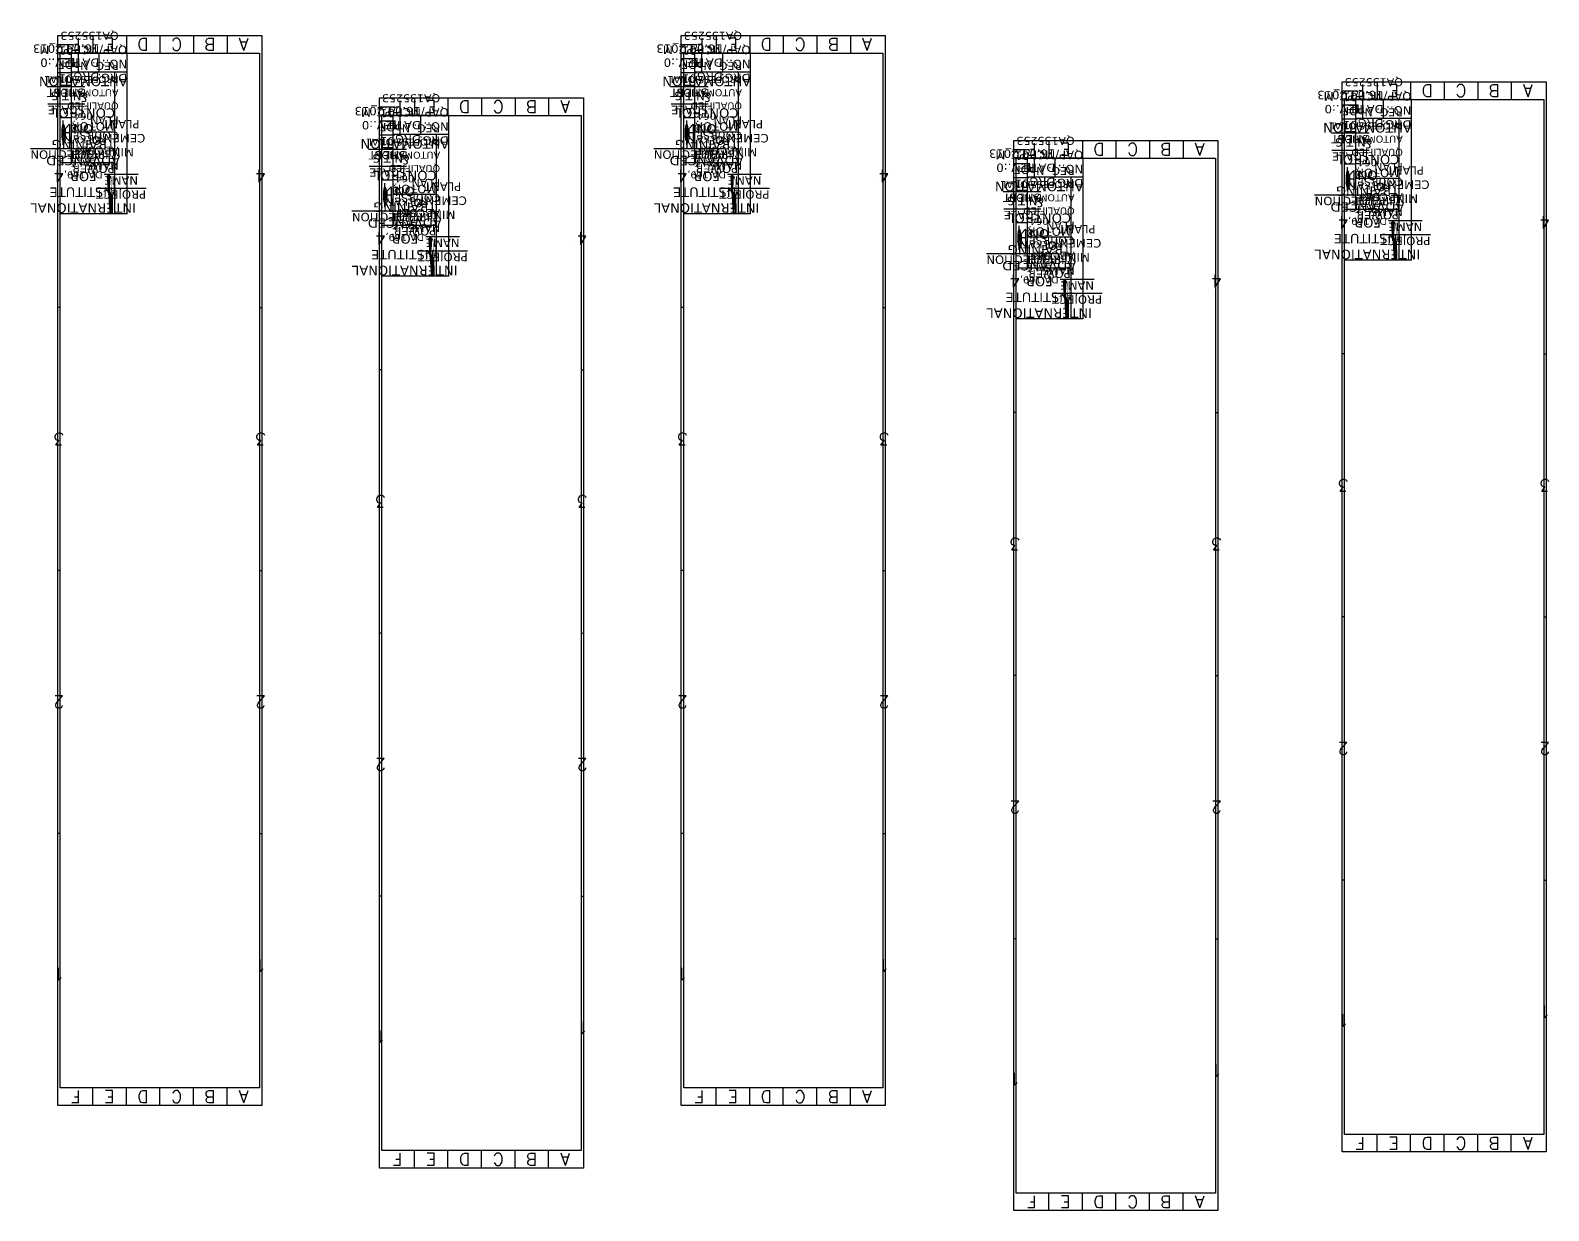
# Model space of a CAD drawing. Header units: millimetres. Extents: x -9791142 to 63260, y -4809864 to 11955173.
# Drawn here: x -6351361 to -1798913, y 2059566 to 5599203 of the extents above; entities that cross this region are included whole.
import ezdxf
from ezdxf.enums import TextEntityAlignment as Align

# ---------------------------------------------------------------- set-up
doc = ezdxf.new("R2010")
doc.units = ezdxf.units.MM
doc.header["$LTSCALE"] = 5
doc.styles.add('style2', font='verdana.ttf')

# ---------------------------------------------------------------- blocks, each defined once
blk = doc.blocks.new('SAMPLE_PAGE')
h = blk.add_hatch(color=140)
h.paths.add_polyline_path([(22860.3, -4487.4), (22857.3, -4487.4), (22857.3, -4539.7), (22860.3, -4539.7)])
h.paths.add_polyline_path([(22872.5, -4487.4), (22869.5, -4487.4), (22869.5, -4539.7), (22872.5, -4539.7)])
for color, points in [(2, [(22903.1, -4487.4), (22880.1, -4539.7), (22926.2, -4539.7)]), (1, [(22926.6, -4540.7), (22903.6, -4593), (22949.6, -4593)]), (2, [(36239.3, -4608.5), (36216.3, -4660.8), (36262.3, -4660.8)]), (2, [(16003, -4654.2), (15980, -4706.5), (16026.1, -4706.5)]), (1, [(36262.8, -4661.7), (36239.7, -4714.1), (36285.8, -4714.1)]), (1, [(16026.5, -4707.4), (16003.5, -4759.8), (16049.5, -4759.8)]), (2, [(29894.8, -4786.2), (29871.8, -4838.5), (29917.8, -4838.5)]), (2, [(42999, -4786.2), (42975.9, -4838.5), (43022, -4838.5)]), (1, [(29918.2, -4839.5), (29895.2, -4891.8), (29941.2, -4891.8)]), (1, [(43022.4, -4839.5), (42999.4, -4891.8), (43045.4, -4891.8)])]:
    blk.add_hatch(color=color).paths.add_polyline_path(points)
h = blk.add_hatch(color=140)
h.paths.add_polyline_path([(36196.5, -4608.5), (36193.5, -4608.5), (36193.5, -4660.8), (36196.5, -4660.8)])
h.paths.add_polyline_path([(36208.7, -4608.5), (36205.7, -4608.5), (36205.7, -4660.8), (36208.7, -4660.8)])
h = blk.add_hatch(color=140)
h.paths.add_polyline_path([(15960.2, -4654.2), (15957.2, -4654.2), (15957.2, -4706.5), (15960.2, -4706.5)])
h.paths.add_polyline_path([(15972.4, -4654.2), (15969.4, -4654.2), (15969.4, -4706.5), (15972.4, -4706.5)])
h = blk.add_hatch(color=140)
h.paths.add_polyline_path([(29851.9, -4786.2), (29848.9, -4786.2), (29848.9, -4838.5), (29851.9, -4838.5)])
h.paths.add_polyline_path([(29864.1, -4786.2), (29861.1, -4786.2), (29861.1, -4838.5), (29864.1, -4838.5)])
h = blk.add_hatch(color=140)
h.paths.add_polyline_path([(42956.1, -4786.2), (42953.1, -4786.2), (42953.1, -4838.5), (42956.1, -4838.5)])
h.paths.add_polyline_path([(42968.3, -4786.2), (42965.3, -4786.2), (42965.3, -4838.5), (42968.3, -4838.5)])
at = {"color": 6}
for p, q in [((20440.3, -1949.1), (20440.3, -1999.1)), ((21145.6, -1949.1), (21145.6, -1999.1)), ((21851, -1949.1), (21851, -1999.1)), ((22556.3, -1949.1), (22556.3, -1999.1)), ((23261.7, -1949.1), (23261.7, -1999.1)), ((33776.5, -2070.2), (33776.5, -2120.2)), ((34481.8, -2070.2), (34481.8, -2120.2)), ((35187.2, -2070.2), (35187.2, -2120.2)), ((35892.5, -2070.2), (35892.5, -2120.2)), ((36597.9, -2070.2), (36597.9, -2120.2)), ((13540.2, -2115.9), (13540.2, -2165.9)), ((14245.5, -2115.9), (14245.5, -2165.9)), ((14950.9, -2115.9), (14950.9, -2165.9)), ((15656.2, -2115.9), (15656.2, -2165.9)), ((16361.6, -2115.9), (16361.6, -2165.9)), ((27431.9, -2247.9), (27431.9, -2297.9)), ((28137.3, -2247.9), (28137.3, -2297.9)), ((28842.6, -2247.9), (28842.6, -2297.9)), ((29548, -2247.9), (29548, -2297.9)), ((30253.3, -2247.9), (30253.3, -2297.9)), ((40536.1, -2247.9), (40536.1, -2297.9)), ((41241.4, -2247.9), (41241.4, -2297.9)), ((41946.8, -2247.9), (41946.8, -2297.9)), ((42652.1, -2247.9), (42652.1, -2297.9)), ((43357.5, -2247.9), (43357.5, -2297.9)), ((19757.4, -2722.3), (19707.4, -2722.3)), ((23944.5, -2722.3), (23994.3, -2722.3)), ((33093.6, -2843.4), (33043.6, -2843.4)), ((37280.7, -2843.4), (37330.5, -2843.4)), ((12857.3, -2889.1), (12807.3, -2889.1)), ((17044.4, -2889.1), (17094.2, -2889.1)), ((26749.1, -3021.1), (26699.1, -3021.1)), ((30936.2, -3021.1), (30985.9, -3021.1)), ((39853.2, -3021.1), (39803.2, -3021.1)), ((44040.3, -3021.1), (44090.1, -3021.1)), ((19757.4, -3470.6), (19707.4, -3470.6)), ((23944.5, -3470.6), (23994.5, -3470.6)), ((33093.6, -3591.7), (33043.6, -3591.7)), ((37280.7, -3591.7), (37330.7, -3591.7)), ((12857.3, -3637.4), (12807.3, -3637.4)), ((17044.4, -3637.4), (17094.4, -3637.4)), ((26749.1, -3769.4), (26699.1, -3769.4)), ((30936.2, -3769.4), (30986.2, -3769.4)), ((39853.2, -3769.4), (39803.2, -3769.4)), ((44040.3, -3769.4), (44090.3, -3769.4)), ((19757.4, -4218.8), (19707.4, -4218.8)), ((23944.5, -4218.8), (23994.5, -4218.8)), ((33093.6, -4339.9), (33043.6, -4339.9)), ((37280.7, -4339.9), (37330.7, -4339.9)), ((12857.3, -4385.6), (12807.3, -4385.6)), ((17044.4, -4385.6), (17094.4, -4385.6)), ((26749.1, -4517.6), (26699.1, -4517.6)), ((30936.2, -4517.6), (30986.2, -4517.6)), ((39853.2, -4517.6), (39803.2, -4517.6)), ((44040.3, -4517.6), (44090.3, -4517.6)), ((20440.3, -4992.1), (20440.3, -4942.1)), ((21145.6, -4992.1), (21145.6, -4942.1)), ((21851, -4992.1), (21851, -4942.1)), ((22556.3, -4992.1), (22556.3, -4942.1)), ((23261.7, -4992.1), (23261.7, -4942.1)), ((33776.5, -5113.2), (33776.5, -5063.2)), ((34481.8, -5113.2), (34481.8, -5063.2)), ((35187.2, -5113.2), (35187.2, -5063.2)), ((35892.5, -5113.2), (35892.5, -5063.2)), ((36597.9, -5113.2), (36597.9, -5063.2)), ((13540.2, -5158.9), (13540.2, -5108.9)), ((14245.5, -5158.9), (14245.5, -5108.9)), ((14950.9, -5158.9), (14950.9, -5108.9)), ((15656.2, -5158.9), (15656.2, -5108.9)), ((16361.6, -5158.9), (16361.6, -5108.9)), ((27431.9, -5290.9), (27431.9, -5240.9)), ((28137.3, -5290.9), (28137.3, -5240.9)), ((28842.6, -5290.9), (28842.6, -5240.9)), ((29548, -5290.9), (29548, -5240.9)), ((30253.3, -5290.9), (30253.3, -5240.9)), ((40536.1, -5290.9), (40536.1, -5240.9)), ((41241.4, -5290.9), (41241.4, -5240.9)), ((41946.8, -5290.9), (41946.8, -5240.9)), ((42652.1, -5290.9), (42652.1, -5240.9)), ((43357.5, -5290.9), (43357.5, -5240.9))]:
    blk.add_line(p, q, dxfattribs=at)
at = {"color": 84}
for p, q in [((22539.8, -4485.1), (22539.8, -4942.1)), ((22539.8, -4485.1), (23957.9, -4485.1)), ((22794.7, -4485.1), (22794.7, -4887.8)), ((23944.5, -4461.2), (23944.5, -4942.1)), ((35876, -4606.2), (35876, -5063.2)), ((35876, -4606.2), (37294.1, -4606.2)), ((36130.9, -4606.2), (36130.9, -5008.9)), ((37280.7, -4582.3), (37280.7, -5063.2)), ((15639.7, -4651.9), (15639.7, -5108.9)), ((15639.7, -4651.9), (17057.8, -4651.9)), ((15894.6, -4651.9), (15894.6, -5054.6)), ((17044.4, -4628), (17044.4, -5108.9)), ((22794.7, -4629.6), (23944.5, -4629.6)), ((23709.5, -4629.6), (23709.5, -4942.1)), ((22794.7, -4717.4), (23709.5, -4717.4)), ((23709.5, -4758.1), (23944.5, -4758.1)), ((29531.5, -4783.9), (29531.5, -5240.9)), ((29531.5, -4783.9), (30949.5, -4783.9)), ((29786.3, -4783.9), (29786.3, -5186.6)), ((30936.2, -4760), (30936.2, -5240.9)), ((36130.9, -4750.7), (37280.7, -4750.7)), ((37045.7, -4750.7), (37045.7, -5063.2)), ((42635.6, -4783.9), (42635.6, -5240.9)), ((42635.6, -4783.9), (44053.7, -4783.9)), ((42890.5, -4783.9), (42890.5, -5186.6)), ((44040.3, -4760), (44040.3, -5240.9)), ((15894.6, -4796.4), (17044.4, -4796.4)), ((16809.4, -4796.4), (16809.4, -5108.9)), ((23709.5, -4850.1), (23944.5, -4850.1)), ((36130.9, -4838.5), (37045.7, -4838.5)), ((15894.6, -4884.2), (16809.4, -4884.2)), ((22539.8, -4887.8), (23709.5, -4887.8)), ((23124.7, -4887.8), (23124.7, -4942.1)), ((23560.9, -4887.8), (23560.9, -4942.1)), ((37045.7, -4879.1), (37280.7, -4879.1)), ((16809.4, -4924.9), (17044.4, -4924.9)), ((22539.8, -4942.1), (23944.5, -4942.1)), ((29786.3, -4928.4), (30936.2, -4928.4)), ((30701.2, -4928.4), (30701.2, -5240.9)), ((42890.5, -4928.4), (44040.3, -4928.4)), ((43805.3, -4928.4), (43805.3, -5240.9)), ((37045.7, -4971.2), (37280.7, -4971.2)), ((16809.4, -5016.9), (17044.4, -5016.9)), ((29786.3, -5016.2), (30701.2, -5016.2)), ((35876, -5008.9), (37045.7, -5008.9)), ((36460.9, -5008.9), (36460.9, -5063.2)), ((36897.1, -5008.9), (36897.1, -5063.2)), ((42890.5, -5016.2), (43805.3, -5016.2)), ((15639.7, -5054.6), (16809.4, -5054.6)), ((16224.6, -5054.6), (16224.6, -5108.9)), ((16660.8, -5054.6), (16660.8, -5108.9)), ((30701.2, -5056.9), (30936.2, -5056.9)), ((35876, -5063.2), (37280.7, -5063.2)), ((43805.3, -5056.9), (44040.3, -5056.9)), ((15639.7, -5108.9), (17044.4, -5108.9)), ((30701.2, -5148.9), (30936.2, -5148.9)), ((43805.3, -5148.9), (44040.3, -5148.9)), ((29531.5, -5186.6), (30701.2, -5186.6)), ((30116.3, -5186.6), (30116.3, -5240.9)), ((30552.6, -5186.6), (30552.6, -5240.9)), ((42635.6, -5186.6), (43805.3, -5186.6)), ((43220.5, -5186.6), (43220.5, -5240.9)), ((43656.8, -5186.6), (43656.8, -5240.9)), ((29531.5, -5240.9), (30936.2, -5240.9)), ((42635.6, -5240.9), (44040.3, -5240.9))]:
    blk.add_line(p, q, dxfattribs=at)
at = {"color": 140}
for p, q in [((22860.3, -4487.4), (22857.3, -4487.4)), ((22857.3, -4539.7), (22857.3, -4487.4)), ((22872.5, -4487.4), (22869.5, -4487.4)), ((22869.5, -4539.7), (22869.5, -4487.4)), ((22872.5, -4539.7), (22872.5, -4487.4)), ((36196.5, -4608.5), (36193.5, -4608.5)), ((36193.5, -4660.8), (36193.5, -4608.5)), ((36208.7, -4608.5), (36205.7, -4608.5)), ((36205.7, -4660.8), (36205.7, -4608.5)), ((36208.7, -4660.8), (36208.7, -4608.5)), ((15960.2, -4654.2), (15957.2, -4654.2)), ((15957.2, -4706.5), (15957.2, -4654.2)), ((15972.4, -4654.2), (15969.4, -4654.2)), ((15969.4, -4706.5), (15969.4, -4654.2)), ((15972.4, -4706.5), (15972.4, -4654.2)), ((29851.9, -4786.2), (29848.9, -4786.2)), ((29848.9, -4838.5), (29848.9, -4786.2)), ((29864.1, -4786.2), (29861.1, -4786.2)), ((29861.1, -4838.5), (29861.1, -4786.2)), ((29864.1, -4838.5), (29864.1, -4786.2)), ((42956.1, -4786.2), (42953.1, -4786.2)), ((42953.1, -4838.5), (42953.1, -4786.2)), ((42968.3, -4786.2), (42965.3, -4786.2)), ((42965.3, -4838.5), (42965.3, -4786.2)), ((42968.3, -4838.5), (42968.3, -4786.2))]:
    blk.add_line(p, q, dxfattribs=at)
at = {"color": 2}
for p, q in [((22880.1, -4539.7), (22903.1, -4487.4)), ((22926.2, -4539.7), (22903.1, -4487.4)), ((22880.1, -4539.7), (22926.2, -4539.7)), ((36216.3, -4660.8), (36239.3, -4608.5)), ((36262.3, -4660.8), (36239.3, -4608.5)), ((15980, -4706.5), (16003, -4654.2)), ((16026.1, -4706.5), (16003, -4654.2)), ((36216.3, -4660.8), (36262.3, -4660.8)), ((15980, -4706.5), (16026.1, -4706.5)), ((29871.8, -4838.5), (29894.8, -4786.2)), ((29917.8, -4838.5), (29894.8, -4786.2)), ((42975.9, -4838.5), (42999, -4786.2)), ((43022, -4838.5), (42999, -4786.2)), ((29871.8, -4838.5), (29917.8, -4838.5)), ((42975.9, -4838.5), (43022, -4838.5))]:
    blk.add_line(p, q, dxfattribs=at)
at = {"lineweight": 9, "ltscale": 5}
for p, q in [((19910.1, -4570.3), (19910.1, -4570.3)), ((33246.3, -4691.4), (33246.3, -4691.4)), ((13010, -4737.1), (13010, -4737.1)), ((26901.7, -4869.1), (26901.7, -4869.1)), ((40005.9, -4869.1), (40005.9, -4869.1))]:
    blk.add_line(p, q, dxfattribs=at)
at = {"color": 4}
for p, q in [((22857.3, -4539.7), (22860.3, -4539.7)), ((22869.5, -4539.7), (22872.5, -4539.7)), ((36193.5, -4660.8), (36196.5, -4660.8)), ((36205.7, -4660.8), (36208.7, -4660.8)), ((15957.2, -4706.5), (15960.2, -4706.5)), ((15969.4, -4706.5), (15972.4, -4706.5)), ((29848.9, -4838.5), (29851.9, -4838.5)), ((29861.1, -4838.5), (29864.1, -4838.5)), ((42953.1, -4838.5), (42956.1, -4838.5)), ((42965.3, -4838.5), (42968.3, -4838.5))]:
    blk.add_line(p, q, dxfattribs=at)
at = {"color": 1}
for p, q in [((22903.6, -4593), (22926.6, -4540.7)), ((22926.6, -4540.7), (22949.6, -4593)), ((22903.6, -4593), (22949.6, -4593)), ((36239.7, -4714.1), (36262.8, -4661.7)), ((36262.8, -4661.7), (36285.8, -4714.1)), ((16003.5, -4759.8), (16026.5, -4707.4)), ((16026.5, -4707.4), (16049.5, -4759.8)), ((36239.7, -4714.1), (36285.8, -4714.1)), ((16003.5, -4759.8), (16049.5, -4759.8)), ((29895.2, -4891.8), (29918.2, -4839.5)), ((29918.2, -4839.5), (29941.2, -4891.8)), ((42999.4, -4891.8), (43022.4, -4839.5)), ((43022.4, -4839.5), (43045.4, -4891.8)), ((29895.2, -4891.8), (29941.2, -4891.8)), ((42999.4, -4891.8), (43045.4, -4891.8))]:
    blk.add_line(p, q, dxfattribs=at)
at = {"color": 160}
for p, q in [((23748, -4691.2), (23832.4, -4703)), ((23881.8, -4681.2), (23881.8, -4749.9)), ((23738, -4715.5), (23916.1, -4715.5)), ((23748, -4739.9), (23832.4, -4728)), ((37084.2, -4812.3), (37168.6, -4824.1)), ((37217.9, -4802.3), (37217.9, -4870.9)), ((16847.9, -4858), (16932.3, -4869.8)), ((16981.6, -4848), (16981.6, -4916.6)), ((37074.2, -4836.6), (37252.2, -4836.6)), ((37084.2, -4860.9), (37168.6, -4849.1)), ((16837.9, -4882.3), (17016, -4882.3)), ((16847.9, -4906.6), (16932.3, -4894.8)), ((30739.6, -4990), (30824, -5001.8)), ((30873.4, -4980), (30873.4, -5048.7)), ((43843.8, -4990), (43928.2, -5001.8)), ((43977.6, -4980), (43977.6, -5048.7)), ((30729.6, -5014.3), (30907.7, -5014.3)), ((30739.6, -5038.7), (30824, -5026.8)), ((43833.8, -5014.3), (44011.9, -5014.3)), ((43843.8, -5038.7), (43928.2, -5026.8))]:
    blk.add_line(p, q, dxfattribs=at)
at = {"color": 240}
for points in [[(19707.4, -1949.1), (23994.5, -1949.1), (23994.5, -4992.1), (19707.4, -4992.1)], [(19757.4, -1999.1), (23944.5, -1999.1), (23944.5, -4942.1), (19757.4, -4942.1)], [(33043.6, -2070.2), (37330.7, -2070.2), (37330.7, -5113.2), (33043.6, -5113.2)], [(12807.3, -2115.9), (17094.4, -2115.9), (17094.4, -5158.9), (12807.3, -5158.9)], [(33093.6, -2120.2), (37280.7, -2120.2), (37280.7, -5063.2), (33093.6, -5063.2)], [(12857.3, -2165.9), (17044.4, -2165.9), (17044.4, -5108.9), (12857.3, -5108.9)], [(26699.1, -2247.9), (30986.2, -2247.9), (30986.2, -5290.9), (26699.1, -5290.9)], [(39803.2, -2247.9), (44090.3, -2247.9), (44090.3, -5290.9), (39803.2, -5290.9)], [(26749.1, -2297.9), (30936.2, -2297.9), (30936.2, -5240.9), (26749.1, -5240.9)], [(39853.2, -2297.9), (44040.3, -2297.9), (44040.3, -5240.9), (39853.2, -5240.9)]]:
    blk.add_lwpolyline(points, close=True, dxfattribs=at)
at = {"color": 160}
for points in [[(23748, -4739.9), (23748, -4691.2)], [(23832.4, -4703), (23832.4, -4728)], [(37084.2, -4860.9), (37084.2, -4812.3)], [(37168.6, -4824.1), (37168.6, -4849.1)], [(16847.9, -4906.6), (16847.9, -4858)], [(16932.3, -4869.8), (16932.3, -4894.8)], [(30739.6, -5038.7), (30739.6, -4990)], [(30824, -5001.8), (30824, -5026.8)], [(43843.8, -5038.7), (43843.8, -4990)], [(43928.2, -5001.8), (43928.2, -5026.8)]]:
    blk.add_lwpolyline(points, dxfattribs=at)
for centre, radius in [((23881.8, -4715.5), 24.3), ((23881.8, -4715.5), 12.5), ((37217.9, -4836.6), 24.3), ((37217.9, -4836.6), 12.5), ((16981.6, -4882.3), 24.3), ((16981.6, -4882.3), 12.5), ((30873.4, -5014.3), 24.3), ((30873.4, -5014.3), 12.5), ((43977.6, -5014.3), 24.3), ((43977.6, -5014.3), 12.5)]:
    blk.add_circle(centre, radius, dxfattribs=at)
at = {"color": 140, "style": 'style2'}
for p in [(22856.2, -4592.5), (36192.4, -4713.5), (15956.1, -4759.2), (29847.8, -4891.3), (42952, -4891.3)]:
    blk.add_text('TC', height=50.87, dxfattribs=at).set_placement(p, align=Align.CENTER)
at = {"color": 2, "char_height": 35, "attachment_point": 5, "style": 'style2'}
for s, insert, width in [('{\\Fromans|c0;A}', (20087.6, -1974.1), 705.35), ('{\\Fromans|c0;B}', (20793, -1974.1), 705.35), ('{\\Fromans|c0;C}', (21498.3, -1974.1), 705.35), ('{\\Fromans|c0;D}', (22203.7, -1974.1), 705.35), ('{\\Fromans|c0;E}', (22909, -1974.1), 705.35), ('\\pxqc;{\\Fromans|c0;F}', (23614.4, -1974.1), 705.35), ('{\\Fromans|c0;A}', (33423.8, -2095.2), 705.35), ('{\\Fromans|c0;B}', (34129.1, -2095.2), 705.35), ('{\\Fromans|c0;C}', (34834.5, -2095.2), 705.35), ('{\\Fromans|c0;D}', (35539.8, -2095.2), 705.35), ('{\\Fromans|c0;E}', (36245.2, -2095.2), 705.35), ('\\pxqc;{\\Fromans|c0;F}', (36950.5, -2095.2), 705.35), ('{\\Fromans|c0;A}', (13187.5, -2140.9), 705.35), ('{\\Fromans|c0;B}', (13892.9, -2140.9), 705.35), ('{\\Fromans|c0;C}', (14598.2, -2140.9), 705.35), ('{\\Fromans|c0;D}', (15303.6, -2140.9), 705.35), ('{\\Fromans|c0;E}', (16008.9, -2140.9), 705.35), ('\\pxqc;{\\Fromans|c0;F}', (16714.3, -2140.9), 705.35), ('{\\Fromans|c0;A}', (27079.2, -2272.9), 705.35), ('{\\Fromans|c0;B}', (27784.6, -2272.9), 705.35), ('{\\Fromans|c0;C}', (28489.9, -2272.9), 705.35), ('{\\Fromans|c0;D}', (29195.3, -2272.9), 705.35), ('{\\Fromans|c0;E}', (29900.6, -2272.9), 705.35), ('\\pxqc;{\\Fromans|c0;F}', (30606, -2272.9), 705.35), ('{\\Fromans|c0;A}', (40183.4, -2272.9), 705.35), ('{\\Fromans|c0;B}', (40888.8, -2272.9), 705.35), ('{\\Fromans|c0;C}', (41594.1, -2272.9), 705.35), ('{\\Fromans|c0;D}', (42299.5, -2272.9), 705.35), ('{\\Fromans|c0;E}', (43004.8, -2272.9), 705.35), ('\\pxqc;{\\Fromans|c0;F}', (43710.2, -2272.9), 705.35), ('{\\Fromans|c0;1}', (19732.4, -2348.2), 50), ('{\\Fromans|c0;1}', (23972.4, -2323.2), 50), ('{\\Fromans|c0;1}', (33068.6, -2469.3), 50), ('{\\Fromans|c0;1}', (37308.6, -2444.3), 50), ('{\\Fromans|c0;1}', (12832.3, -2515), 50), ('{\\Fromans|c0;1}', (17072.3, -2490), 50), ('{\\Fromans|c0;1}', (26724.1, -2647), 50), ('{\\Fromans|c0;1}', (30964, -2622), 50), ('{\\Fromans|c0;1}', (39828.2, -2647), 50), ('{\\Fromans|c0;1}', (44068.2, -2622), 50), ('{\\Fromans|c0;2}', (19732.4, -3096.4), 50), ('{\\Fromans|c0;2}', (23972.4, -3096.4), 50), ('{\\Fromans|c0;2}', (33068.6, -3217.5), 50), ('{\\Fromans|c0;2}', (37308.6, -3217.5), 50), ('{\\Fromans|c0;2}', (12832.3, -3263.2), 50), ('{\\Fromans|c0;2}', (17072.3, -3263.2), 50), ('{\\Fromans|c0;2}', (26724.1, -3395.2), 50), ('{\\Fromans|c0;2}', (30964, -3395.2), 50), ('{\\Fromans|c0;2}', (39828.2, -3395.2), 50), ('{\\Fromans|c0;2}', (44068.2, -3395.2), 50), ('{\\Fromans|c0;3}', (19732.4, -3844.7), 50), ('{\\Fromans|c0;3}', (23972.4, -3844.7), 50), ('{\\Fromans|c0;3}', (33068.6, -3965.8), 50), ('{\\Fromans|c0;3}', (37308.6, -3965.8), 50), ('{\\Fromans|c0;3}', (12832.3, -4011.5), 50), ('{\\Fromans|c0;3}', (17072.3, -4011.5), 50), ('{\\Fromans|c0;3}', (26724.1, -4143.5), 50), ('{\\Fromans|c0;3}', (30964, -4143.5), 50), ('{\\Fromans|c0;3}', (39828.2, -4143.5), 50), ('{\\Fromans|c0;3}', (44068.2, -4143.5), 50), ('{\\Fromans|c0;4}', (19732.4, -4592.9), 50), ('{\\Fromans|c0;4}', (23969.5, -4592.9), 50), ('{\\Fromans|c0;4}', (33068.6, -4714), 50), ('{\\Fromans|c0;4}', (37305.7, -4714), 50), ('{\\Fromans|c0;4}', (12832.3, -4759.7), 50), ('{\\Fromans|c0;4}', (17069.4, -4759.7), 50), ('{\\Fromans|c0;4}', (26724.1, -4891.7), 50), ('{\\Fromans|c0;4}', (30961.2, -4891.7), 50), ('{\\Fromans|c0;4}', (39828.2, -4891.7), 50), ('{\\Fromans|c0;4}', (44065.3, -4891.7), 50), ('{\\Fromans|c0;A}', (20087.6, -4967.1), 705.35), ('{\\Fromans|c0;B}', (20793, -4967.1), 705.35), ('{\\Fromans|c0;C}', (21498.3, -4967.1), 705.35), ('{\\Fromans|c0;D}', (22203.7, -4967.1), 705.35), ('{\\Fromans|c0;E}', (22909, -4967.1), 705.35), ('\\pxqc;{\\Fromans|c0;F}', (23614.4, -4967.1), 705.35), ('{\\Fromans|c0;A}', (33423.8, -5088.2), 705.35), ('{\\Fromans|c0;B}', (34129.1, -5088.2), 705.35), ('{\\Fromans|c0;C}', (34834.5, -5088.2), 705.35), ('{\\Fromans|c0;D}', (35539.8, -5088.2), 705.35), ('{\\Fromans|c0;E}', (36245.2, -5088.2), 705.35), ('\\pxqc;{\\Fromans|c0;F}', (36950.5, -5088.2), 705.35), ('{\\Fromans|c0;A}', (13187.5, -5133.9), 705.35), ('{\\Fromans|c0;B}', (13892.9, -5133.9), 705.35), ('{\\Fromans|c0;C}', (14598.2, -5133.9), 705.35), ('{\\Fromans|c0;D}', (15303.6, -5133.9), 705.35), ('{\\Fromans|c0;E}', (16008.9, -5133.9), 705.35), ('\\pxqc;{\\Fromans|c0;F}', (16714.3, -5133.9), 705.35), ('{\\Fromans|c0;A}', (27079.2, -5265.9), 705.35), ('{\\Fromans|c0;B}', (27784.6, -5265.9), 705.35), ('{\\Fromans|c0;C}', (28489.9, -5265.9), 705.35), ('{\\Fromans|c0;D}', (29195.3, -5265.9), 705.35), ('{\\Fromans|c0;E}', (29900.6, -5265.9), 705.35), ('\\pxqc;{\\Fromans|c0;F}', (30606, -5265.9), 705.35), ('{\\Fromans|c0;A}', (40183.4, -5265.9), 705.35), ('{\\Fromans|c0;B}', (40888.8, -5265.9), 705.35), ('{\\Fromans|c0;C}', (41594.1, -5265.9), 705.35), ('{\\Fromans|c0;D}', (42299.5, -5265.9), 705.35), ('{\\Fromans|c0;E}', (43004.8, -5265.9), 705.35), ('\\pxqc;{\\Fromans|c0;F}', (43710.2, -5265.9), 705.35)]:
    blk.add_mtext(s, dxfattribs=dict(at, insert=insert, width=width))
at = {"color": 140, "width": 963.119, "attachment_point": 2, "style": 'style2'}
for s, insert, char_height in [('INTERNATIONAL INSTITUTE FOR ADVANCED\\PTRAINING ON CONTROL & AUTOMATION', (23463, -4487.9), 27), ('DA 169, SALT LAKE, KOLKATA - 700 064', (23463, -4585.7), 20), ('INTERNATIONAL INSTITUTE FOR ADVANCED\\PTRAINING ON CONTROL & AUTOMATION', (36799.2, -4609), 27), ('INTERNATIONAL INSTITUTE FOR ADVANCED\\PTRAINING ON CONTROL & AUTOMATION', (16562.9, -4654.7), 27), ('DA 169, SALT LAKE, KOLKATA - 700 064', (36799.2, -4706.7), 20), ('DA 169, SALT LAKE, KOLKATA - 700 064', (16562.9, -4752.4), 20), ('INTERNATIONAL INSTITUTE FOR ADVANCED\\PTRAINING ON CONTROL & AUTOMATION', (30454.6, -4786.7), 27), ('INTERNATIONAL INSTITUTE FOR ADVANCED\\PTRAINING ON CONTROL & AUTOMATION', (43558.8, -4786.7), 27), ('DA 169, SALT LAKE, KOLKATA - 700 064', (30454.6, -4884.5), 20), ('DA 169, SALT LAKE, KOLKATA - 700 064', (43558.8, -4884.5), 20)]:
    blk.add_mtext(s, dxfattribs=dict(at, insert=insert, char_height=char_height))
at = {"color": 211, "char_height": 24, "style": 'style2'}
for s, insert, width, attachment_point in [('\\pxqc;\\P {\\LPROJECT\\PNAME} \\P\\PMINI\\PCEMENT\\PPLANT', (22539.8, -4620), 254.85, 4), ('\\pxqc;POWER CIRCUIT OF MOTOR', (23252.1, -4673.5), 914.86, 5), ('\\pxqc;{\\LPROJECTION} ', (23825.1, -4656.7), 235, 5), ('\\pxqc;\\P {\\LPROJECT\\PNAME} \\P\\PMINI\\PCEMENT\\PPLANT', (35876, -4741.1), 254.85, 4), ('\\pxqc;\\P {\\LPROJECT\\PNAME} \\P\\PMINI\\PCEMENT\\PPLANT', (15639.7, -4786.8), 254.85, 4), (' {\\LSCALE} \\PN.T.S\\P ', (23819.6, -4820.4), 235, 5), ('\\pxqc;POWER CIRCUIT OF MOTOR', (36588.3, -4794.6), 914.86, 5), ('\\pxqc;{\\LPROJECTION} ', (37161.3, -4777.8), 235, 5), ('\\pxqc;POWER CIRCUIT OF MOTOR', (16352, -4840.3), 914.86, 5), ('\\pxqc;{\\LPROJECTION} ', (16925, -4823.5), 235, 5), ('\\pxqc;\\P {\\LPROJECT\\PNAME} \\P\\PMINI\\PCEMENT\\PPLANT', (29531.5, -4918.8), 254.85, 4), ('\\pxqc;\\P {\\LPROJECT\\PNAME} \\P\\PMINI\\PCEMENT\\PPLANT', (42635.6, -4918.8), 254.85, 4), (' {\\LSHEET\\P01 OF 01\\P} ', (23825.6, -4909.4), 235, 5), (' DRG. NO.: QAP/MCP/PC_M', (22539.8, -4915), 579.277, 4), (' DRG. DATE: 16.03.2013', (23124.7, -4915), 457.43, 4), (' REV.:0 ', (23560.9, -4915), 457.43, 4), (' {\\LSCALE} \\PN.T.S\\P ', (37155.8, -4941.5), 235, 5), (' {\\LSCALE} \\PN.T.S\\P ', (16919.5, -4987.2), 235, 5), ('\\pxqc;POWER CIRCUIT OF MOTOR', (30243.7, -4972.3), 914.86, 5), ('\\pxqc;{\\LPROJECTION} ', (30816.8, -4955.5), 235, 5), ('\\pxqc;POWER CIRCUIT OF MOTOR', (43347.9, -4972.3), 914.86, 5), ('\\pxqc;{\\LPROJECTION} ', (43920.9, -4955.5), 235, 5), (' {\\LSHEET\\P01 OF 01\\P} ', (37161.7, -5030.5), 235, 5), (' {\\LSHEET\\P01 OF 01\\P} ', (16925.4, -5076.2), 235, 5), (' DRG. NO.: QAP/MCP/PC_M', (35876, -5036), 579.277, 4), (' DRG. DATE: 16.03.2013', (36460.9, -5036), 457.43, 4), (' REV.:0 ', (36897.1, -5036), 457.43, 4), (' DRG. NO.: QAP/MCP/PC_M', (15639.7, -5081.7), 579.277, 4), (' DRG. DATE: 16.03.2013', (16224.6, -5081.7), 457.43, 4), (' REV.:0 ', (16660.8, -5081.7), 457.43, 4), (' {\\LSCALE} \\PN.T.S\\P ', (30811.2, -5119.2), 235, 5), (' {\\LSCALE} \\PN.T.S\\P ', (43915.4, -5119.2), 235, 5), (' {\\LSHEET\\P01 OF 01\\P} ', (30817.2, -5208.2), 235, 5), (' {\\LSHEET\\P01 OF 01\\P} ', (43921.4, -5208.2), 235, 5), (' DRG. NO.: QAP/MCP/PC_M', (29531.5, -5213.8), 579.277, 4), (' DRG. DATE: 16.03.2013', (30116.3, -5213.8), 457.43, 4), (' REV.:0 ', (30552.6, -5213.8), 457.43, 4), (' DRG. NO.: QAP/MCP/PC_M', (42635.6, -5213.8), 579.277, 4), (' DRG. DATE: 16.03.2013', (43220.5, -5213.8), 457.43, 4), (' REV.:0 ', (43656.8, -5213.8), 457.43, 4)]:
    blk.add_mtext(s, dxfattribs=dict(at, insert=insert, width=width, attachment_point=attachment_point))
at = {"color": 211, "char_height": 22.8, "width": 1173.883, "attachment_point": 4, "line_spacing_factor": 1.125, "style": 'style2'}
for insert in [(22719.1, -4808.7), (36055.3, -4929.8), (15819, -4975.5), (29710.8, -5107.5), (42814.9, -5107.5)]:
    blk.add_mtext('^INAME^I^I^I: ABCDEF\\P^ICOURSE PLAN    : {\\H0.87719x;QUALIFIED AUTOMATION PROFESSIONAL}              \\P^IREG. No.^I^I: QA135253', dxfattribs=dict(at, insert=insert))

msp = doc.modelspace()

# ---------------------------------------------------------------- block references
at = {"lineweight": 9, "ltscale": 5, "xscale": -142.6437996070163, "yscale": -1054.590653613923, "zscale": 142.6437996070163}
msp.add_blockref('SAMPLE_PAGE', (20466, 4092), dxfattribs=at)

doc.saveas('drawing.dxf')
